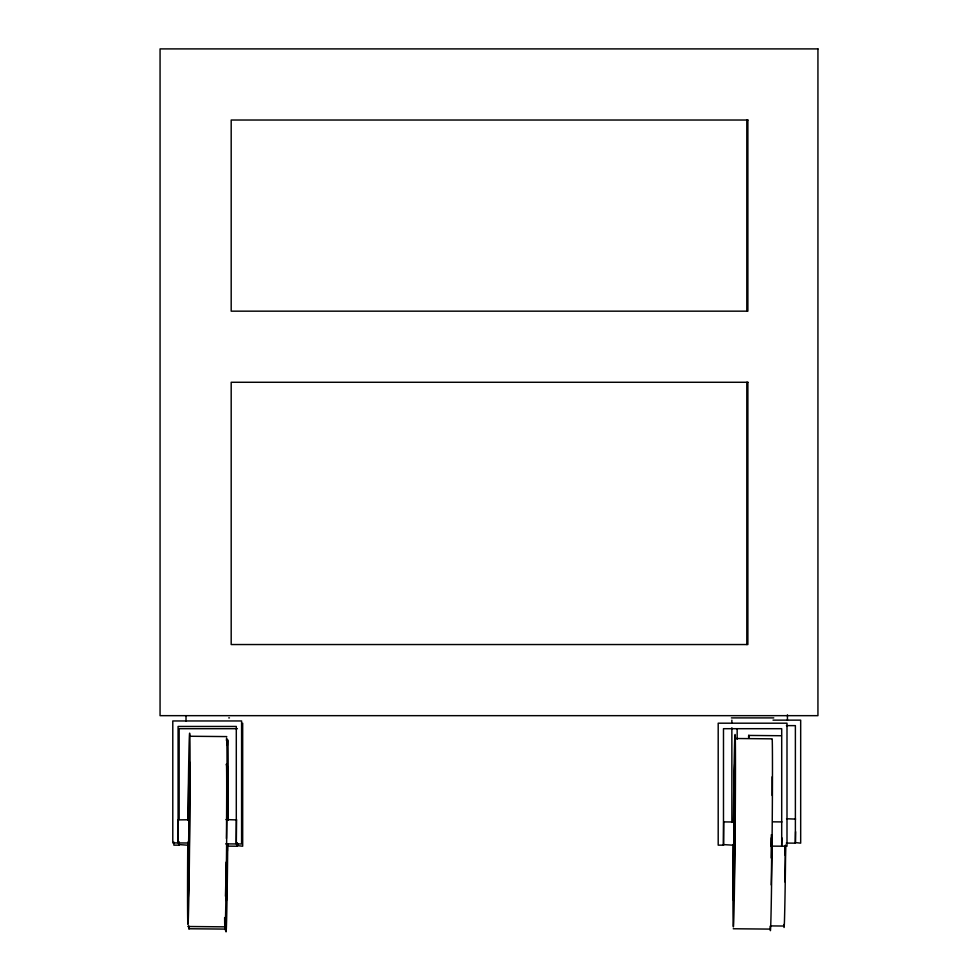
<?xml version="1.0" encoding="UTF-8"?>
<svg xmlns="http://www.w3.org/2000/svg" width="978" height="978" viewBox="0 0 978 978"><rect width="100%" height="100%" fill="white"/><g stroke="black" fill="none" stroke-linecap="round" stroke-linejoin="round"><path stroke-width="1.47" d="M188.412 844.405L188.497 860.261L189.06 802.498L188.644 819.613M733.842 843.806L733.903 862.498L734.478 804.747L734.013 824.576M734.319 831.251L734.307 821.997L723.72 821.899L723.488 845.151L718.194 845.151L718.194 723.194L786.997 723.194L786.997 846.227L771.116 846.129M734.295 834.283L734.075 845.249L723.463 844.589M771.349 834.662L771.153 857.95M795.603 831.691L795.383 843.158L786.3 843.073M771.312 837.779L771.153 845.884M781.899 837.877L781.679 845.628M784.992 846.483L784.833 854.882M179.267 842.205L179.157 845.151L173.864 845.151L173.864 842.107M237.495 843.146L237.385 846.227L226.798 846.129M178.277 819.882L188.888 819.76L188.668 842.999L172.788 842.902L172.788 720.957L241.59 720.957L241.59 843.977L225.71 843.88M178.057 842.339L178.314 819.65M236.505 819.906L225.955 819.576M236.273 843.391L236.542 819.674M734.307 821.997L734.075 845.249M795.579 819.087L786.544 818.769M228.73 717.901L229.451 717.901M731.422 717.901L773.769 717.901M773.023 720.138L800.676 720.138L800.676 843.158L795.358 842.571M786.422 725.627L795.383 725.627L795.383 843.158M237.385 728.696L179.157 728.696L179.157 819.442M237.361 845.628L242.678 846.227L242.678 723.194M748.793 735.432L781.398 735.737M735.126 738.5L772.18 738.842A95.282 0.905 -89.5 0 1 771.997 848.647A95.282 0.905 -89.5 0 1 770.151 926.215M189.72 736.251L226.774 736.593M772.877 821.838L781.948 821.923M179.145 844.589L188.241 845.236M770.64 925.909L783.977 926.032M733.255 928.758L770.297 929.1M187.837 926.508L224.891 926.851M188.925 928.758L225.979 929.1M787.437 714.845L787.437 720.138M781.703 846.227L781.703 728.696L723.488 728.696L723.488 845.151M746.813 120.025L746.813 311.163M746.813 382.276L746.813 644.539M737.155 728.659L737.155 739.246M731.862 720.138L731.862 723.182M731.862 727.754L731.862 822.425M237.385 843.17L237.385 846.227M236.297 843.977L236.297 726.446L178.082 726.446L178.082 842.902M186.016 715.664L186.016 720.957M179.157 842.131L179.157 845.151M733.39 822.082A95.282 0.905 -89.5 0 1 735.432 753.243A95.282 0.905 -89.5 0 1 733.916 914.418A95.282 0.905 -89.5 0 1 733.182 844.405M733.647 822.315A68.778 0.66 -89.5 0 1 735.089 776.08A68.778 0.66 -89.5 0 1 734.013 891.276A68.778 0.66 -89.5 0 1 733.439 844.735M772.131 776.813A68.326 0.648 -89.5 0 1 772.143 795.493M771.886 834.857A68.326 0.648 -89.5 0 1 771.202 884.919M785.676 845.542A95.282 0.905 -89.5 0 1 783.867 924.516M748.549 737.29A95.282 0.905 -89.5 0 1 748.952 738.317M785.42 845.09A68.326 0.648 -89.5 0 1 784.869 881.863M227.397 745.505A95.282 0.905 -89.5 0 1 227.947 820.273M227.727 843.965A95.282 0.905 -89.5 0 1 225.747 922.34M189.182 926.899A95.282 0.905 -89.5 0 1 188.778 925.873M227.409 767.082A68.326 0.648 -89.5 0 1 227.678 820.029M227.471 843.733A68.326 0.648 -89.5 0 1 227.385 851.068M227.116 871.41A68.326 0.648 -89.5 0 1 226.419 900.86M226.419 740.493A95.282 0.905 -89.5 0 1 226.664 839.173A95.282 0.905 -89.5 0 1 224.634 917.56M187.984 819.833A95.282 0.905 -89.5 0 1 190.013 750.994A95.282 0.905 -89.5 0 1 188.509 912.168A95.282 0.905 -89.5 0 1 187.776 842.156M188.241 820.065A68.778 0.66 -89.5 0 1 189.671 773.842A68.778 0.66 -89.5 0 1 188.595 889.039A68.778 0.66 -89.5 0 1 188.033 842.486M226.321 764.845A68.326 0.648 -89.5 0 1 226.419 838.525M226.126 862.119A68.326 0.648 -89.5 0 1 225.441 896.215M817.938 48.9L160.062 48.9L160.062 715.664L817.938 715.664L817.938 48.9M747.877 120.025L231.187 120.025L231.187 311.163L747.877 311.163L747.877 120.025M747.877 382.276L231.187 382.276L231.187 644.539L747.877 644.539L747.877 382.276"/></g></svg>
